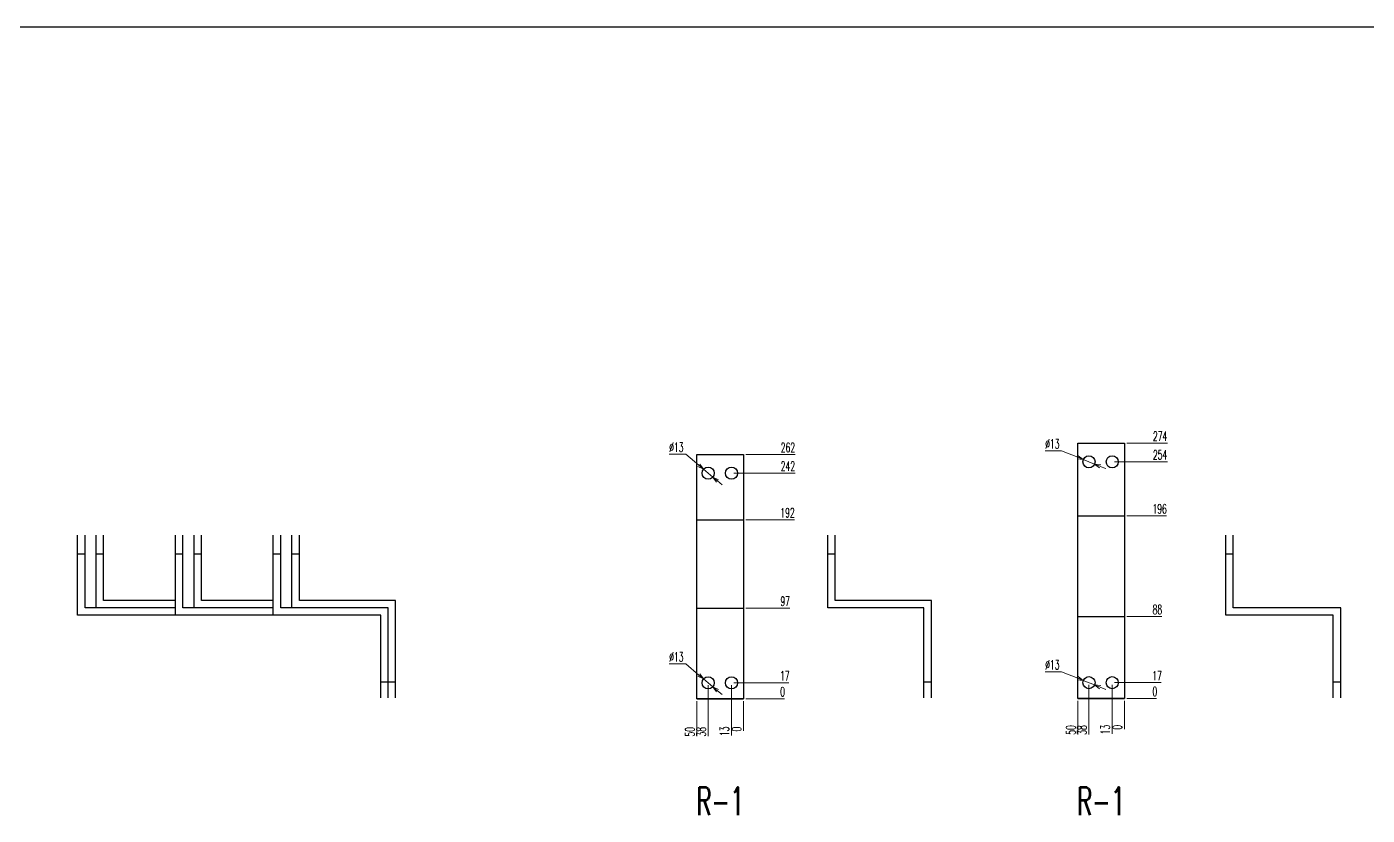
# Model space of a CAD drawing. Header units: millimetres. Extents: x 173893 to 258446, y -176540 to -123824.
# Drawn here: x 201972 to 203410, y -131157 to -130311 of the extents above; entities that cross this region are included whole.
import ezdxf
from ezdxf.enums import TextEntityAlignment as Align

# ---------------------------------------------------------------- set-up
doc = ezdxf.new("R2010")
doc.units = ezdxf.units.MM
doc.header["$LTSCALE"] = 3
doc.layers.add('@.DM. NÉT CHÍNH', color=7, linetype='Continuous')
doc.layers.add('@.VISIBLE', color=7, linetype='Continuous')
doc.styles.add('Ann_w01', font='romans.shx', dxfattribs={"width": 0.6, "bigfont": 'chineset.shx'})
doc.dimstyles.new('Dim 01_SC05', dxfattribs={"dimscale": 5, "dimtxt": 2, "dimasz": 1.3, "dimexe": 0.5, "dimexo": 0.5, "dimgap": 0.5, "dimtad": 1, "dimtoh": 1, "dimdec": 1, "dimzin": 12, "dimdsep": 46, "dimtxsty": 'Ann_w01', "dimblk": 'OPEN30', "dimcen": 1.5, "dimclrd": 6, "dimclre": 6, "dimclrt": 3, "dimadec": 1, "dimazin": 3, "dimtm": 1e-09, "dimtfac": 1, "dimtdec": 1, "dimtmove": 0, "dimatfit": 3, "dimldrblk": 'OPEN30', "dimfxl": 1, "dimtolj": 1, "dimlwd": 20, "dimlwe": 20, "dimarcsym": 0})

# ---------------------------------------------------------------- blocks, each defined once
blk = doc.blocks.new('*D2917')
at = {"layer": '@.DM. NÉT CHÍNH', "color": 6, "linetype": 'Continuous', "lineweight": 20, "transparency": 16777216}
blk.add_line((202743.5, -131031.6), (202784.9, -131031.6), dxfattribs=at)
at = {"layer": 'Defpoints', "color": 0, "linetype": 'Continuous', "transparency": 16777216}
for p in [(202716, -131031.6), (202741, -131031.6), (202778.4, -131031.6)]:
    blk.add_point(p, dxfattribs=at)
at = {"layer": '@.DM. NÉT CHÍNH', "color": 3, "linetype": 'Continuous', "transparency": 16777216, "insert": (202782.9, -131024.1), "char_height": 10, "attachment_point": 5, "style": 'Ann_w01'}
blk.add_mtext('\\A1;0', dxfattribs=at)
blk = doc.blocks.new('_Open30')
at = {"color": 0, "linetype": 'ByBlock', "lineweight": -2}
for p, q in [((-1, 0.27), (0, 0)), ((0, 0), (-1, -0.27)), ((0, 0), (-1, 0))]:
    blk.add_line(p, q, dxfattribs=at)
blk = doc.blocks.new('*D2918')
at = {"layer": '@.DM. NÉT CHÍNH', "color": 6, "linetype": 'Continuous', "lineweight": 20, "transparency": 16777216}
blk.add_line((202730.5, -131014.6), (202789.7, -131014.6), dxfattribs=at)
at = {"layer": 'Defpoints', "color": 0, "linetype": 'Continuous', "transparency": 16777216}
for p in [(202728, -131014.6), (202778.4, -131014.6), (202716, -131031.6)]:
    blk.add_point(p, dxfattribs=at)
at = {"layer": '@.DM. NÉT CHÍNH', "color": 3, "linetype": 'Continuous', "transparency": 16777216, "insert": (202785.3, -131007.1), "char_height": 10, "attachment_point": 5, "style": 'Ann_w01'}
blk.add_mtext('\\A1;17', dxfattribs=at)
blk = doc.blocks.new('*D2919')
at = {"layer": '@.DM. NÉT CHÍNH', "color": 6, "linetype": 'Continuous', "lineweight": 20, "transparency": 16777216}
blk.add_line((202743.5, -130934.6), (202790.6, -130934.6), dxfattribs=at)
at = {"layer": 'Defpoints', "color": 0, "linetype": 'Continuous', "transparency": 16777216}
for p in [(202741, -130934.6), (202778.4, -130934.6), (202716, -131031.6)]:
    blk.add_point(p, dxfattribs=at)
at = {"layer": '@.DM. NÉT CHÍNH', "color": 3, "linetype": 'Continuous', "transparency": 16777216, "insert": (202785.7, -130927.1), "char_height": 10, "attachment_point": 5, "style": 'Ann_w01'}
blk.add_mtext('\\A1;97', dxfattribs=at)
blk = doc.blocks.new('*D2920')
at = {"layer": '@.DM. NÉT CHÍNH', "color": 6, "linetype": 'Continuous', "lineweight": 20, "transparency": 16777216}
blk.add_line((202743.5, -130839.6), (202795.5, -130839.6), dxfattribs=at)
at = {"layer": 'Defpoints', "color": 0, "linetype": 'Continuous', "transparency": 16777216}
for p in [(202741, -130839.6), (202778.4, -130839.6), (202716, -131031.6)]:
    blk.add_point(p, dxfattribs=at)
at = {"layer": '@.DM. NÉT CHÍNH', "color": 3, "linetype": 'Continuous', "transparency": 16777216, "insert": (202788.2, -130832.1), "char_height": 10, "attachment_point": 5, "style": 'Ann_w01'}
blk.add_mtext('\\A1;192', dxfattribs=at)
blk = doc.blocks.new('*D2921')
at = {"layer": '@.DM. NÉT CHÍNH', "color": 6, "linetype": 'Continuous', "lineweight": 20, "transparency": 16777216}
blk.add_line((202730.5, -130789.6), (202796.3, -130789.6), dxfattribs=at)
at = {"layer": 'Defpoints', "color": 0, "linetype": 'Continuous', "transparency": 16777216}
for p in [(202728, -130789.6), (202778.4, -130789.6), (202716, -131031.6)]:
    blk.add_point(p, dxfattribs=at)
at = {"layer": '@.DM. NÉT CHÍNH', "color": 3, "linetype": 'Continuous', "transparency": 16777216, "insert": (202788.6, -130782.1), "char_height": 10, "attachment_point": 5, "style": 'Ann_w01'}
blk.add_mtext('\\A1;242', dxfattribs=at)
blk = doc.blocks.new('*D2922')
at = {"layer": '@.DM. NÉT CHÍNH', "color": 6, "linetype": 'Continuous', "lineweight": 20, "transparency": 16777216}
blk.add_line((202743.5, -130769.6), (202796.3, -130769.6), dxfattribs=at)
at = {"layer": 'Defpoints', "color": 0, "linetype": 'Continuous', "transparency": 16777216}
for p in [(202741, -130769.6), (202778.4, -130769.6), (202716, -131031.6)]:
    blk.add_point(p, dxfattribs=at)
at = {"layer": '@.DM. NÉT CHÍNH', "color": 3, "linetype": 'Continuous', "transparency": 16777216, "insert": (202788.6, -130762.1), "char_height": 10, "attachment_point": 5, "style": 'Ann_w01'}
blk.add_mtext('\\A1;262', dxfattribs=at)
blk = doc.blocks.new('*D2923')
at = {"layer": '@.DM. NÉT CHÍNH', "color": 6, "linetype": 'Continuous', "lineweight": 20, "transparency": 16777216}
blk.add_line((202691, -131034.1), (202691, -131071.9), dxfattribs=at)
at = {"layer": 'Defpoints', "color": 0, "linetype": 'Continuous', "transparency": 16777216}
for p in [(202691, -131031.6), (202741, -131031.6), (202691, -131059.7)]:
    blk.add_point(p, dxfattribs=at)
at = {"layer": '@.DM. NÉT CHÍNH', "color": 3, "linetype": 'Continuous', "transparency": 16777216, "insert": (202683.5, -131067.1), "char_height": 10, "attachment_point": 5, "rotation": 90, "style": 'Ann_w01'}
blk.add_mtext('\\A1;50', dxfattribs=at)
blk = doc.blocks.new('*D2924')
at = {"layer": '@.DM. NÉT CHÍNH', "color": 6, "linetype": 'Continuous', "lineweight": 20, "transparency": 16777216}
blk.add_line((202703, -131017.1), (202703, -131071.9), dxfattribs=at)
at = {"layer": 'Defpoints', "color": 0, "linetype": 'Continuous', "transparency": 16777216}
for p in [(202703, -131014.6), (202741, -131031.6), (202703, -131059.7)]:
    blk.add_point(p, dxfattribs=at)
at = {"layer": '@.DM. NÉT CHÍNH', "color": 3, "linetype": 'Continuous', "transparency": 16777216, "insert": (202695.5, -131067.1), "char_height": 10, "attachment_point": 5, "rotation": 90, "style": 'Ann_w01'}
blk.add_mtext('\\A1;38', dxfattribs=at)
blk = doc.blocks.new('*D2925')
at = {"layer": '@.DM. NÉT CHÍNH', "color": 6, "linetype": 'Continuous', "lineweight": 20, "transparency": 16777216}
blk.add_line((202728, -131017.1), (202728, -131071.1), dxfattribs=at)
at = {"layer": 'Defpoints', "color": 0, "linetype": 'Continuous', "transparency": 16777216}
for p in [(202728, -131014.6), (202741, -131031.6), (202728, -131059.7)]:
    blk.add_point(p, dxfattribs=at)
at = {"layer": '@.DM. NÉT CHÍNH', "color": 3, "linetype": 'Continuous', "transparency": 16777216, "insert": (202720.5, -131066.7), "char_height": 10, "attachment_point": 5, "rotation": 90, "style": 'Ann_w01'}
blk.add_mtext('\\A1;13', dxfattribs=at)
blk = doc.blocks.new('*D2926')
at = {"layer": '@.DM. NÉT CHÍNH', "color": 6, "linetype": 'Continuous', "lineweight": 20, "transparency": 16777216}
blk.add_line((202741, -131034.1), (202741, -131066.2), dxfattribs=at)
at = {"layer": 'Defpoints', "color": 0, "linetype": 'Continuous', "transparency": 16777216}
for p in [(202741, -131031.6), (202741, -131031.6), (202741, -131059.7)]:
    blk.add_point(p, dxfattribs=at)
at = {"layer": '@.DM. NÉT CHÍNH', "color": 3, "linetype": 'Continuous', "transparency": 16777216, "insert": (202733.5, -131064.2), "char_height": 10, "attachment_point": 5, "rotation": 90, "style": 'Ann_w01'}
blk.add_mtext('\\A1;0', dxfattribs=at)
blk = doc.blocks.new('*D2927')
at = {"layer": '@.DM. NÉT CHÍNH', "color": 6, "linetype": 'Continuous', "lineweight": 20, "transparency": 16777216}
for p, q in [((202661.3, -130769.3), (202679, -130769.3)), ((202679, -130769.3), (202693.1, -130781.2)), ((202708, -130793.8), (202698.1, -130785.4)), ((202712.9, -130798), (202717.9, -130802.2))]:
    blk.add_line(p, q, dxfattribs=at)
at = {"layer": 'Defpoints', "color": 0, "linetype": 'Continuous', "transparency": 16777216}
for p in [(202698.1, -130785.4), (202708, -130793.8)]:
    blk.add_point(p, dxfattribs=at)
at = {"layer": '@.DM. NÉT CHÍNH', "color": 6, "linetype": 'Continuous', "lineweight": 20, "transparency": 16777216, "xscale": 6.5, "yscale": 6.5, "zscale": 6.5}
for p, rotation in [((202698.1, -130785.4), 319.7609219879918), ((202708, -130793.8), 139.7609219879917)]:
    blk.add_blockref('_Open30', p, dxfattribs=dict(at, rotation=rotation))
at = {"layer": '@.DM. NÉT CHÍNH', "color": 3, "linetype": 'Continuous', "transparency": 16777216, "insert": (202668.9, -130761.8), "char_height": 10, "attachment_point": 5, "style": 'Ann_w01'}
blk.add_mtext('\\A1;∅13', dxfattribs=at)
blk = doc.blocks.new('*D2928')
at = {"layer": '@.DM. NÉT CHÍNH', "color": 6, "linetype": 'Continuous', "lineweight": 20, "transparency": 16777216}
for p, q in [((202661.3, -130994.3), (202679, -130994.3)), ((202679, -130994.3), (202693.1, -131006.2)), ((202708, -131018.8), (202698.1, -131010.4)), ((202712.9, -131023), (202717.9, -131027.2))]:
    blk.add_line(p, q, dxfattribs=at)
at = {"layer": 'Defpoints', "color": 0, "linetype": 'Continuous', "transparency": 16777216}
for p in [(202698.1, -131010.4), (202708, -131018.8)]:
    blk.add_point(p, dxfattribs=at)
at = {"layer": '@.DM. NÉT CHÍNH', "color": 6, "linetype": 'Continuous', "lineweight": 20, "transparency": 16777216, "xscale": 6.5, "yscale": 6.5, "zscale": 6.5}
for p, rotation in [((202698.1, -131010.4), 319.7609219880708), ((202708, -131018.8), 139.7609219880708)]:
    blk.add_blockref('_Open30', p, dxfattribs=dict(at, rotation=rotation))
at = {"layer": '@.DM. NÉT CHÍNH', "color": 3, "linetype": 'Continuous', "transparency": 16777216, "insert": (202668.9, -130986.8), "char_height": 10, "attachment_point": 5, "style": 'Ann_w01'}
blk.add_mtext('\\A1;∅13', dxfattribs=at)
blk = doc.blocks.new('*D2929')
at = {"layer": '@.DM. NÉT CHÍNH', "color": 6, "linetype": 'Continuous', "lineweight": 20, "transparency": 16777216}
blk.add_line((203152.1, -131031.4), (203184.2, -131031.4), dxfattribs=at)
at = {"layer": 'Defpoints', "color": 0, "linetype": 'Continuous', "transparency": 16777216}
for p in [(203124.6, -131031.4), (203149.6, -131031.4), (203177.7, -131031.4)]:
    blk.add_point(p, dxfattribs=at)
at = {"layer": '@.DM. NÉT CHÍNH', "color": 3, "linetype": 'Continuous', "transparency": 16777216, "insert": (203182.2, -131023.9), "char_height": 10, "attachment_point": 5, "style": 'Ann_w01'}
blk.add_mtext('\\A1;0', dxfattribs=at)
blk = doc.blocks.new('*D2930')
at = {"layer": '@.DM. NÉT CHÍNH', "color": 6, "linetype": 'Continuous', "lineweight": 20, "transparency": 16777216}
blk.add_line((203139.1, -131014.4), (203189, -131014.4), dxfattribs=at)
at = {"layer": 'Defpoints', "color": 0, "linetype": 'Continuous', "transparency": 16777216}
for p in [(203136.6, -131014.4), (203177.7, -131014.4), (203124.6, -131031.4)]:
    blk.add_point(p, dxfattribs=at)
at = {"layer": '@.DM. NÉT CHÍNH', "color": 3, "linetype": 'Continuous', "transparency": 16777216, "insert": (203184.6, -131006.9), "char_height": 10, "attachment_point": 5, "style": 'Ann_w01'}
blk.add_mtext('\\A1;17', dxfattribs=at)
blk = doc.blocks.new('*D2931')
at = {"layer": '@.DM. NÉT CHÍNH', "color": 6, "linetype": 'Continuous', "lineweight": 20, "transparency": 16777216}
blk.add_line((203152.1, -130943.4), (203189.9, -130943.4), dxfattribs=at)
at = {"layer": 'Defpoints', "color": 0, "linetype": 'Continuous', "transparency": 16777216}
for p in [(203149.6, -130943.4), (203177.7, -130943.4), (203124.6, -131031.4)]:
    blk.add_point(p, dxfattribs=at)
at = {"layer": '@.DM. NÉT CHÍNH', "color": 3, "linetype": 'Continuous', "transparency": 16777216, "insert": (203185, -130935.9), "char_height": 10, "attachment_point": 5, "style": 'Ann_w01'}
blk.add_mtext('\\A1;88', dxfattribs=at)
blk = doc.blocks.new('*D2932')
at = {"layer": '@.DM. NÉT CHÍNH', "color": 6, "linetype": 'Continuous', "lineweight": 20, "transparency": 16777216}
blk.add_line((203152.1, -130835.4), (203194.7, -130835.4), dxfattribs=at)
at = {"layer": 'Defpoints', "color": 0, "linetype": 'Continuous', "transparency": 16777216}
for p in [(203149.6, -130835.4), (203177.7, -130835.4), (203124.6, -131031.4)]:
    blk.add_point(p, dxfattribs=at)
at = {"layer": '@.DM. NÉT CHÍNH', "color": 3, "linetype": 'Continuous', "transparency": 16777216, "insert": (203187.4, -130827.9), "char_height": 10, "attachment_point": 5, "style": 'Ann_w01'}
blk.add_mtext('\\A1;196', dxfattribs=at)
blk = doc.blocks.new('*D2933')
at = {"layer": '@.DM. NÉT CHÍNH', "color": 6, "linetype": 'Continuous', "lineweight": 20, "transparency": 16777216}
blk.add_line((203139.1, -130777.4), (203195.7, -130777.4), dxfattribs=at)
at = {"layer": 'Defpoints', "color": 0, "linetype": 'Continuous', "transparency": 16777216}
for p in [(203136.6, -130777.4), (203177.5, -130777.4), (203124.6, -131031.4)]:
    blk.add_point(p, dxfattribs=at)
at = {"layer": '@.DM. NÉT CHÍNH', "color": 3, "linetype": 'Continuous', "transparency": 16777216, "insert": (203187.9, -130769.9), "char_height": 10, "attachment_point": 5, "style": 'Ann_w01'}
blk.add_mtext('\\A1;254', dxfattribs=at)
blk = doc.blocks.new('*D2934')
at = {"layer": '@.DM. NÉT CHÍNH', "color": 6, "linetype": 'Continuous', "lineweight": 20, "transparency": 16777216}
blk.add_line((203152.1, -130757.4), (203195.7, -130757.4), dxfattribs=at)
at = {"layer": 'Defpoints', "color": 0, "linetype": 'Continuous', "transparency": 16777216}
for p in [(203149.6, -130757.4), (203177.5, -130757.4), (203124.6, -131031.4)]:
    blk.add_point(p, dxfattribs=at)
at = {"layer": '@.DM. NÉT CHÍNH', "color": 3, "linetype": 'Continuous', "transparency": 16777216, "insert": (203187.9, -130749.9), "char_height": 10, "attachment_point": 5, "style": 'Ann_w01'}
blk.add_mtext('\\A1;274', dxfattribs=at)
blk = doc.blocks.new('*D2935')
at = {"layer": '@.DM. NÉT CHÍNH', "color": 6, "linetype": 'Continuous', "lineweight": 20, "transparency": 16777216}
blk.add_line((203099.6, -131033.9), (203099.6, -131070), dxfattribs=at)
at = {"layer": 'Defpoints', "color": 0, "linetype": 'Continuous', "transparency": 16777216}
for p in [(203099.6, -131031.4), (203149.6, -131031.4), (203099.6, -131057.8)]:
    blk.add_point(p, dxfattribs=at)
at = {"layer": '@.DM. NÉT CHÍNH', "color": 3, "linetype": 'Continuous', "transparency": 16777216, "insert": (203092.1, -131065.2), "char_height": 10, "attachment_point": 5, "rotation": 90, "style": 'Ann_w01'}
blk.add_mtext('\\A1;50', dxfattribs=at)
blk = doc.blocks.new('*D2936')
at = {"layer": '@.DM. NÉT CHÍNH', "color": 6, "linetype": 'Continuous', "lineweight": 20, "transparency": 16777216}
blk.add_line((203111.6, -131016.9), (203111.6, -131070), dxfattribs=at)
at = {"layer": 'Defpoints', "color": 0, "linetype": 'Continuous', "transparency": 16777216}
for p in [(203111.6, -131014.4), (203149.6, -131031.4), (203111.6, -131057.8)]:
    blk.add_point(p, dxfattribs=at)
at = {"layer": '@.DM. NÉT CHÍNH', "color": 3, "linetype": 'Continuous', "transparency": 16777216, "insert": (203104.1, -131065.2), "char_height": 10, "attachment_point": 5, "rotation": 90, "style": 'Ann_w01'}
blk.add_mtext('\\A1;38', dxfattribs=at)
blk = doc.blocks.new('*D2937')
at = {"layer": '@.DM. NÉT CHÍNH', "color": 6, "linetype": 'Continuous', "lineweight": 20, "transparency": 16777216}
blk.add_line((203136.6, -131016.9), (203136.6, -131069.2), dxfattribs=at)
at = {"layer": 'Defpoints', "color": 0, "linetype": 'Continuous', "transparency": 16777216}
for p in [(203136.6, -131014.4), (203149.6, -131031.4), (203136.6, -131057.8)]:
    blk.add_point(p, dxfattribs=at)
at = {"layer": '@.DM. NÉT CHÍNH', "color": 3, "linetype": 'Continuous', "transparency": 16777216, "insert": (203129.1, -131064.7), "char_height": 10, "attachment_point": 5, "rotation": 90, "style": 'Ann_w01'}
blk.add_mtext('\\A1;13', dxfattribs=at)
blk = doc.blocks.new('*D2938')
at = {"layer": '@.DM. NÉT CHÍNH', "color": 6, "linetype": 'Continuous', "lineweight": 20, "transparency": 16777216}
blk.add_line((203149.6, -131033.9), (203149.6, -131064.3), dxfattribs=at)
at = {"layer": 'Defpoints', "color": 0, "linetype": 'Continuous', "transparency": 16777216}
for p in [(203149.6, -131031.4), (203149.6, -131031.4), (203149.6, -131057.8)]:
    blk.add_point(p, dxfattribs=at)
at = {"layer": '@.DM. NÉT CHÍNH', "color": 3, "linetype": 'Continuous', "transparency": 16777216, "insert": (203142.1, -131062.3), "char_height": 10, "attachment_point": 5, "rotation": 90, "style": 'Ann_w01'}
blk.add_mtext('\\A1;0', dxfattribs=at)
blk = doc.blocks.new('*D2939')
at = {"layer": '@.DM. NÉT CHÍNH', "color": 6, "linetype": 'Continuous', "lineweight": 20, "transparency": 16777216}
for p, q in [((203064.7, -130765.7), (203082.3, -130765.7)), ((203082.3, -130765.7), (203099.5, -130772.6)), ((203117.6, -130779.8), (203105.5, -130775)), ((203123.6, -130782.3), (203129.7, -130784.7))]:
    blk.add_line(p, q, dxfattribs=at)
at = {"layer": 'Defpoints', "color": 0, "linetype": 'Continuous', "transparency": 16777216}
for p in [(203105.5, -130775), (203117.6, -130779.8)]:
    blk.add_point(p, dxfattribs=at)
at = {"layer": '@.DM. NÉT CHÍNH', "color": 6, "linetype": 'Continuous', "lineweight": 20, "transparency": 16777216, "xscale": 6.5, "yscale": 6.5, "zscale": 6.5}
for p, rotation in [((203105.5, -130775), 338.1266571572934), ((203117.6, -130779.8), 158.1266571572934)]:
    blk.add_blockref('_Open30', p, dxfattribs=dict(at, rotation=rotation))
at = {"layer": '@.DM. NÉT CHÍNH', "color": 3, "linetype": 'Continuous', "transparency": 16777216, "insert": (203072.3, -130758.2), "char_height": 10, "attachment_point": 5, "style": 'Ann_w01'}
blk.add_mtext('\\A1;∅13', dxfattribs=at)
blk = doc.blocks.new('*D2940')
at = {"layer": '@.DM. NÉT CHÍNH', "color": 6, "linetype": 'Continuous', "lineweight": 20, "transparency": 16777216}
for p, q in [((203064.7, -131002.7), (203082.3, -131002.7)), ((203082.3, -131002.7), (203099.5, -131009.6)), ((203117.6, -131016.8), (203105.5, -131012)), ((203123.6, -131019.3), (203129.7, -131021.7))]:
    blk.add_line(p, q, dxfattribs=at)
at = {"layer": 'Defpoints', "color": 0, "linetype": 'Continuous', "transparency": 16777216}
for p in [(203105.5, -131012), (203117.6, -131016.8)]:
    blk.add_point(p, dxfattribs=at)
at = {"layer": '@.DM. NÉT CHÍNH', "color": 6, "linetype": 'Continuous', "lineweight": 20, "transparency": 16777216, "xscale": 6.5, "yscale": 6.5, "zscale": 6.5}
for p, rotation in [((203105.5, -131012), 338.1266571576505), ((203117.6, -131016.8), 158.1266571576505)]:
    blk.add_blockref('_Open30', p, dxfattribs=dict(at, rotation=rotation))
at = {"layer": '@.DM. NÉT CHÍNH', "color": 3, "linetype": 'Continuous', "transparency": 16777216, "insert": (203072.3, -130995.2), "char_height": 10, "attachment_point": 5, "style": 'Ann_w01'}
blk.add_mtext('\\A1;∅13', dxfattribs=at)

msp = doc.modelspace()

# ---------------------------------------------------------------- linework, layer by layer
at = {"layer": '@.DM. NÉT CHÍNH', "linetype": 'Continuous'}
for p, q in [((201737.57, -130310.71), (210479.46, -130310.71)), ((202026.48, -130876.1), (202034.48, -130876.1)), ((202046.48, -130876.1), (202054.48, -130876.1)), ((202131.48, -130876.1), (202139.48, -130876.1)), ((202151.48, -130876.1), (202159.48, -130876.1)), ((202236.48, -130876.1), (202244.48, -130876.1)), ((202256.48, -130876.1), (202264.48, -130876.1)), ((202831.36, -130876.1), (202839.36, -130876.1)), ((203258.45, -130876.1), (203266.45, -130876.1)), ((202351.68, -131013.6), (202359.68, -131013.6)), ((202359.68, -131013.6), (202367.68, -131013.6)), ((202934.56, -131013.6), (202942.56, -131013.6)), ((203373.65, -131013.6), (203381.65, -131013.6))]:
    msp.add_line(p, q, dxfattribs=at)
at = {"layer": '@.VISIBLE', "color": 1}
for p, q in [((202691.02, -131031.6), (202741.02, -131031.6)), ((203099.58, -131031.42), (203149.58, -131031.42))]:
    msp.add_line(p, q, dxfattribs=at)
for points in [[(203099.58, -131031.42), (203099.58, -130757.42), (203149.58, -130757.42), (203149.58, -131031.42)], [(202691.02, -131031.6), (202691.02, -130769.6), (202741.02, -130769.6), (202741.02, -131031.6)], [(202691.02, -131031.6), (202691.02, -130839.6), (202741.02, -130839.6), (202741.02, -131031.6)], [(203099.58, -131031.42), (203099.58, -130835.42), (203149.58, -130835.42), (203149.58, -131031.42)], [(202691.02, -131031.6), (202691.02, -130934.6), (202741.02, -130934.6), (202741.02, -131031.6)], [(203099.58, -131031.42), (203099.58, -130943.42), (203149.58, -130943.42), (203149.58, -131031.42)]]:
    msp.add_lwpolyline(points, close=True, dxfattribs=at)
at = {"layer": '@.VISIBLE', "color": 4}
for points in [[(202131.48, -130942.11), (202026.48, -130942.11), (202026.48, -130856.1)], [(202046.48, -130934.11), (202034.48, -130934.11), (202034.48, -130856.1)], [(202131.48, -130934.11), (202046.48, -130934.11), (202046.48, -130856.1)], [(202131.48, -130926.11), (202054.48, -130926.11), (202054.48, -130856.1)]]:
    msp.add_lwpolyline(points, dxfattribs=at)
at = {"layer": '@.VISIBLE', "color": 2}
for points in [[(202236.48, -130942.11), (202131.48, -130942.11), (202131.48, -130856.1)], [(202151.48, -130934.11), (202139.48, -130934.11), (202139.48, -130856.1)], [(202236.48, -130934.11), (202151.48, -130934.11), (202151.48, -130856.1)], [(202236.48, -130926.11), (202159.48, -130926.11), (202159.48, -130856.1)]]:
    msp.add_lwpolyline(points, dxfattribs=at)
at = {"layer": '@.VISIBLE', "color": 1}
for points in [[(202351.68, -131030.61), (202351.68, -130942.11), (202236.48, -130942.11), (202236.48, -130856.1)], [(202359.68, -131030.61), (202359.68, -130934.11), (202244.48, -130934.11), (202244.48, -130856.1)], [(202359.68, -131030.61), (202359.68, -130934.11), (202256.48, -130934.11), (202256.48, -130856.1)], [(202367.68, -131030.61), (202367.68, -130926.11), (202264.48, -130926.11), (202264.48, -130856.1)], [(202934.56, -131030.61), (202934.56, -130934.11), (202831.36, -130934.11), (202831.36, -130856.1)], [(202942.56, -131030.61), (202942.56, -130926.11), (202839.36, -130926.11), (202839.36, -130856.1)], [(203373.65, -131030.61), (203373.65, -130942.11), (203258.45, -130942.11), (203258.45, -130856.1)], [(203381.65, -131030.61), (203381.65, -130934.11), (203266.45, -130934.11), (203266.45, -130856.1)]]:
    msp.add_lwpolyline(points, dxfattribs=at)
for centre in [(203111.58, -130777.42), (203136.58, -130777.42), (202703.02, -130789.6), (202728.02, -130789.6), (202703.02, -131014.6), (202728.02, -131014.6), (203111.58, -131014.42), (203136.58, -131014.42)]:
    msp.add_circle(centre, 6.5, dxfattribs=at)

# ---------------------------------------------------------------- texts
at = {"style": 'Ann_w01', "width": 0.6}
for p in [(202716.02, -131141.6), (203124.58, -131141.42)]:
    msp.add_text('R-1', height=30, dxfattribs=at).set_placement(p, align=Align.MIDDLE_CENTER)

# ---------------------------------------------------------------- dimensions: what is measured, and where the dimension line sits
at = {"layer": '@.DM. NÉT CHÍNH', "linetype": 'Continuous'}
for feature_location, offset, dtype, origin, picture, middle in [((203149.58, -130757.42), (27.94, 0), 0, (203124.58, -131031.42), '*D2934', (203187.87, -130749.92)), ((202741.02, -130769.6), (37.37, 0), 0, (202716.02, -131031.6), '*D2922', (202788.61, -130762.1)), ((202728.02, -130789.6), (50.37, 0), 0, (202716.02, -131031.6), '*D2921', (202788.61, -130782.1)), ((203136.58, -130777.42), (40.94, 0), 0, (203124.58, -131031.42), '*D2933', (203187.87, -130769.92)), ((202741.02, -130839.6), (37.37, 0), 0, (202716.02, -131031.6), '*D2920', (202788.18, -130832.1)), ((203149.58, -130835.42), (28.08, 0), 0, (203124.58, -131031.42), '*D2932', (203187.44, -130827.92)), ((202741.02, -130934.6), (37.37, 0), 0, (202716.02, -131031.6), '*D2919', (202785.75, -130927.1)), ((203149.58, -130943.42), (28.08, 0), 0, (203124.58, -131031.42), '*D2931', (203185.01, -130935.92)), ((202728.02, -131014.6), (50.37, 0), 0, (202716.02, -131031.6), '*D2918', (202785.32, -131007.1)), ((203136.58, -131014.42), (41.08, 0), 0, (203124.58, -131031.42), '*D2930', (203184.58, -131006.92)), ((202703.02, -131014.6), (0, -45.12), 1, (202741.02, -131031.6), '*D2924', (202695.52, -131067.08)), ((202728.02, -131014.6), (0, -45.12), 1, (202741.02, -131031.6), '*D2925', (202720.52, -131066.65)), ((202741.02215086, -131031.60466952), (37.36908801, 0), 0, (202716.02215086, -131031.60466952), '*D2917', (202782.89123887, -131024.10466952)), ((203111.58, -131014.42), (0, -43.39), 1, (203149.58, -131031.42), '*D2936', (203104.08, -131065.17)), ((203136.58, -131014.42), (0, -43.39), 1, (203149.58, -131031.42), '*D2937', (203129.08, -131064.74)), ((203149.57775681, -131031.42311935), (28.07852657, 0), 0, (203124.57775681, -131031.42311935), '*D2929', (203182.15628337, -131023.92311935)), ((202691.02, -131031.6), (0, -28.12), 1, (202741.02, -131031.6), '*D2923', (202683.52, -131067.08)), ((202741.02215086, -131031.60466952), (0, -28.12135693), 1, (202741.02215086, -131031.60466952), '*D2926', (202733.52215086, -131064.22602645)), ((203099.58, -131031.42), (0, -26.39), 1, (203149.58, -131031.42), '*D2935', (203092.08, -131065.17)), ((203149.57775681, -131031.42311935), (0, -26.3908221), 1, (203149.57775681, -131031.42311936), '*D2938', (203142.07775681, -131062.31394146))]:
    dim = msp.add_ordinate_dim(feature_location=feature_location, offset=offset, dtype=dtype, origin=origin, dimstyle='Dim 01_SC05', dxfattribs=at)
    dim.commit()
    dim.dimension.update_dxf_attribs({"geometry": picture, "text_midpoint": middle})
for p1, p2, picture, middle in [((202707.98, -130793.8), (202698.06, -130785.41), '*D2927', (202668.91, -130769.26)), ((203117.61, -130779.84), (203105.55, -130775), '*D2939', (203072.27, -130765.69)), ((202707.98, -131018.8), (202698.06, -131010.41), '*D2928', (202668.91, -130994.26)), ((203117.61, -131016.84), (203105.55, -131012), '*D2940', (203072.27, -131002.69))]:
    dim = msp.add_diameter_dim_2p(p1=p1, p2=p2, dimstyle='Dim 01_SC05', dxfattribs=at)
    dim.commit()
    dim.dimension.update_dxf_attribs({"geometry": picture, "text_midpoint": middle, "dimtype": 163})

doc.saveas('drawing.dxf')
